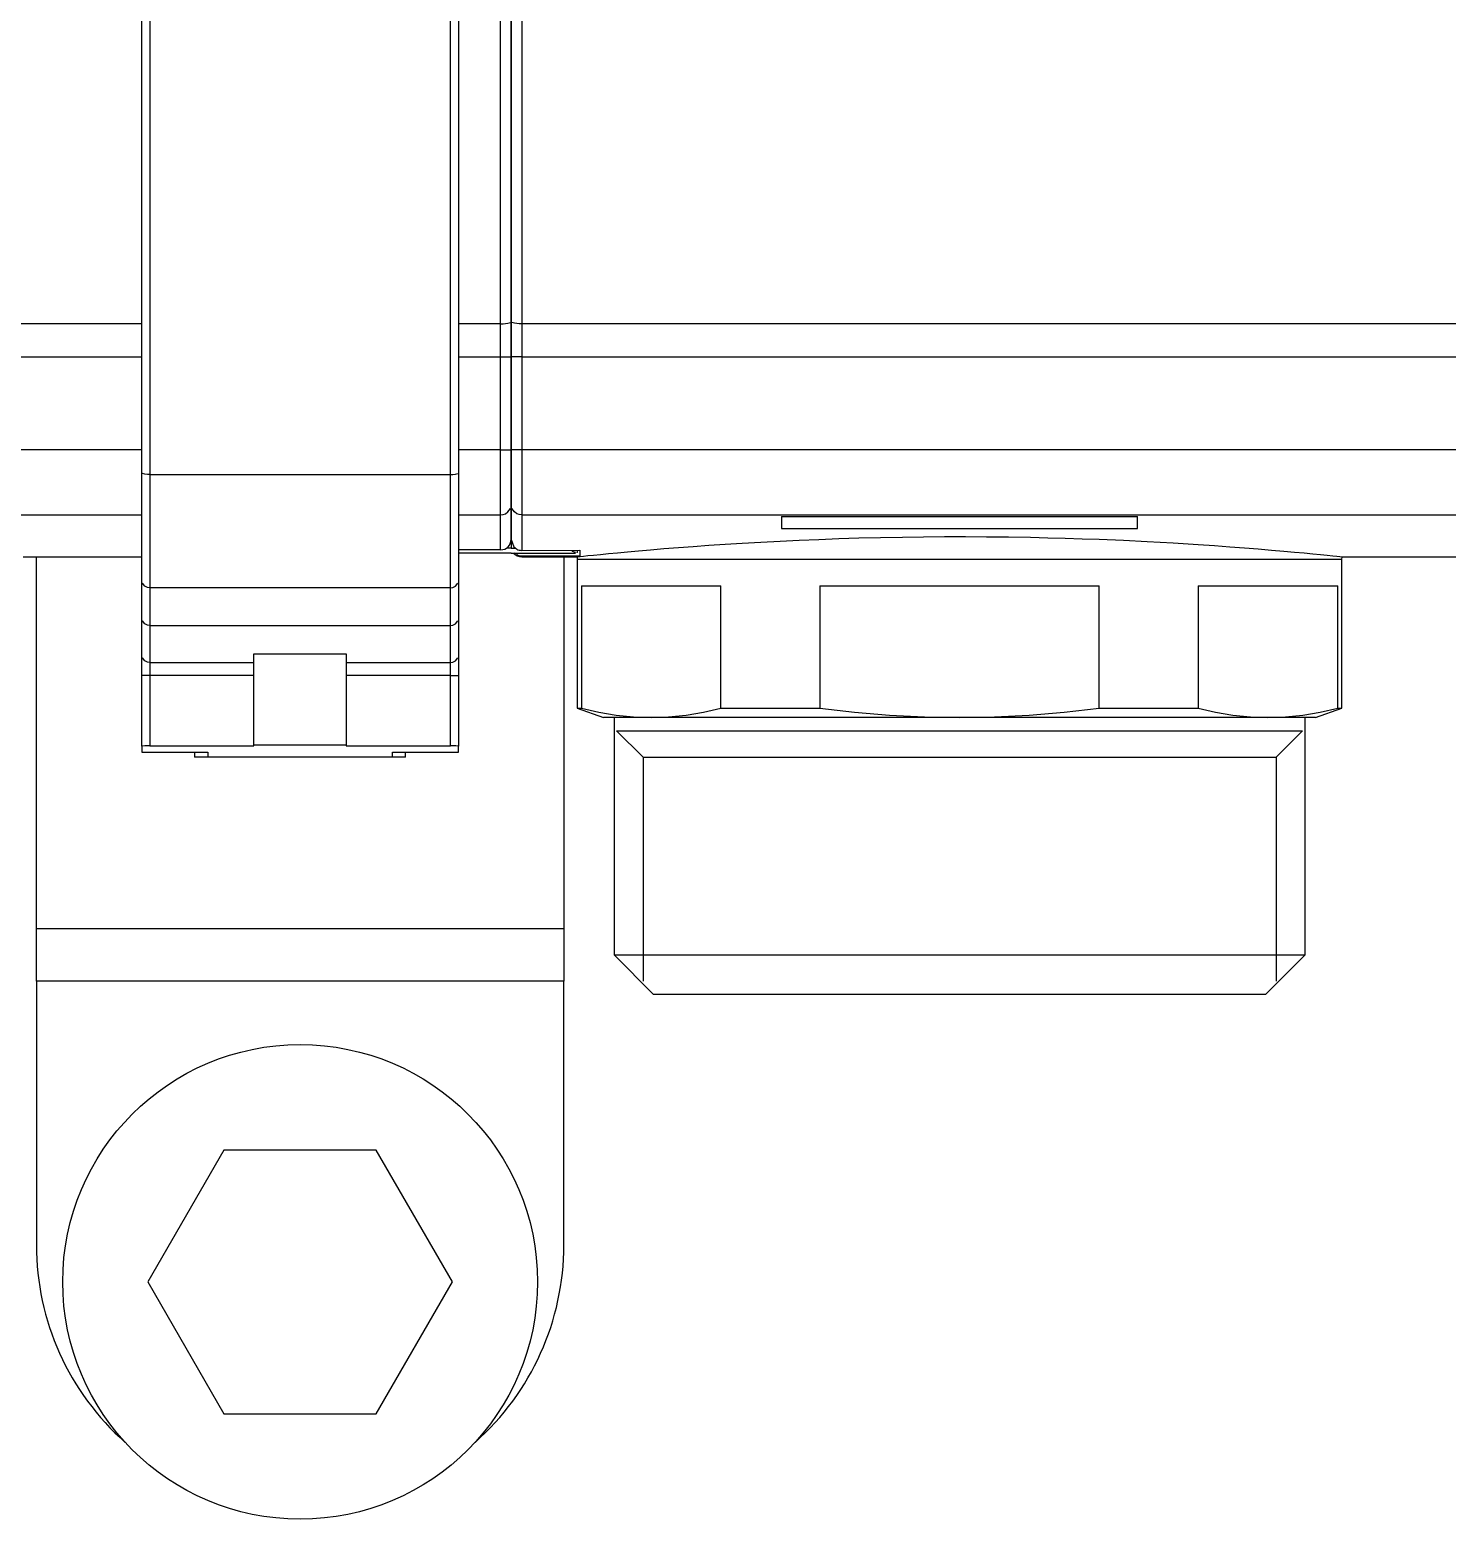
# Model space of a CAD drawing. Header units: millimetres. Extents: x 441156 to 441876, y 4514765 to 4515211.
# Drawn here: x 441490.4403 to 441490.7089, y 4514935.8846 to 4514936.167 of the extents above; entities that cross this region are included whole.
import ezdxf

# ---------------------------------------------------------------- set-up
doc = ezdxf.new("R2010")
doc.units = ezdxf.units.MM
for name, color, linetype in [('Collettore SL', 7, 'Continuous'), ('Piantone', 5, 'Continuous'), ('Staffa', 8, 'Continuous')]:
    doc.layers.add(name, color=color, linetype=linetype)

msp = doc.modelspace()

# ---------------------------------------------------------------- linework, layer by layer
at = {"layer": 'Collettore SL', "color": 254, "linetype": 'Continuous'}
for p, q in [((441490.5295003174, 4514936.11122973), (441490.5295003174, 4514936.291894717)), ((441490.5315003174, 4514936.11164697), (441490.5315003174, 4514936.291477477)), ((441490.5315003174, 4514936.291477477), (441490.5315003174, 4514936.11164697)), ((441490.5335003174, 4514936.291894717), (441490.5335003174, 4514936.11122973)), ((441490.4615003174, 4514936.11122973), (441490.2835003174, 4514936.11122973)), ((441490.5295003174, 4514936.11122973), (441490.5215003174, 4514936.11122973)), ((441490.5295003174, 4514936.104971128), (441490.5295003174, 4514936.11122973)), ((441490.5315003174, 4514936.104971128), (441490.5315003174, 4514936.11164697)), ((441490.5315003174, 4514936.11164697), (441490.5315003174, 4514936.104971128)), ((441490.7795003174, 4514936.11122973), (441490.5335003174, 4514936.11122973)), ((441490.5335003174, 4514936.11122973), (441490.5335003174, 4514936.104971128)), ((441490.2835003174, 4514936.104971128), (441490.4615003174, 4514936.104971128)), ((441490.5215003174, 4514936.104971128), (441490.5295003174, 4514936.104971128)), ((441490.5295003174, 4514936.104971128), (441490.5315003174, 4514936.104971128)), ((441490.5295003174, 4514936.087359665), (441490.5295003174, 4514936.104971128)), ((441490.5335003174, 4514936.104971128), (441490.5315003174, 4514936.104971128)), ((441490.5315003174, 4514936.087359665), (441490.5315003174, 4514936.104971128)), ((441490.5315003174, 4514936.104971128), (441490.5315003174, 4514936.087359665)), ((441490.5335003174, 4514936.104971128), (441490.7795003174, 4514936.104971128)), ((441490.5335003174, 4514936.104971128), (441490.5335003174, 4514936.087359665)), ((441490.4615003174, 4514936.087359665), (441490.2835003174, 4514936.087359665)), ((441490.5295003174, 4514936.087359665), (441490.5215003174, 4514936.087359665)), ((441490.5295003174, 4514936.07500355), (441490.5295003174, 4514936.087359665)), ((441490.5295003174, 4514936.087359665), (441490.5315003174, 4514936.087359665)), ((441490.5335003174, 4514936.087359665), (441490.5315003174, 4514936.087359665)), ((441490.5315003174, 4514936.076980528), (441490.5315003174, 4514936.087359665)), ((441490.5315003174, 4514936.087359665), (441490.5315003174, 4514936.076980528)), ((441490.5335003174, 4514936.087359665), (441490.5335003174, 4514936.07500355)), ((441490.7795003174, 4514936.087359665), (441490.5335003174, 4514936.087359665)), ((441490.5315003174, 4514936.070375028), (441490.5315003174, 4514936.076980528)), ((441490.5315003174, 4514936.076980528), (441490.5315003174, 4514936.070375028)), ((441490.2835003174, 4514936.07500355), (441490.4615003174, 4514936.07500355)), ((441490.5215003174, 4514936.07500355), (441490.5295003174, 4514936.07500355)), ((441490.5295003174, 4514936.068370674), (441490.5295003174, 4514936.07500355)), ((441490.5335003174, 4514936.07500355), (441490.7795003174, 4514936.07500355)), ((441490.5335003174, 4514936.07500355), (441490.5335003174, 4514936.068274507)), ((441490.5827503175, 4514936.074716787), (441490.6502503174, 4514936.074716787)), ((441490.5827503175, 4514936.074716787), (441490.5827503175, 4514936.072442361)), ((441490.5827503175, 4514936.072442361), (441490.6502503174, 4514936.072442361)), ((441490.6502503174, 4514936.072442361), (441490.6502503174, 4514936.074716787)), ((441490.5315003174, 4514936.070335217), (441490.5315003174, 4514936.070375028)), ((441490.5315003174, 4514936.070335217), (441490.5315003174, 4514936.070326924)), ((441490.5315003174, 4514936.070326924), (441490.5315003174, 4514936.068718214)), ((441490.4390090252, 4514936.067061091), (441490.4615003174, 4514936.067061091)), ((441490.5295003174, 4514936.068370674), (441490.5215003174, 4514936.068368521)), ((441490.5315003174, 4514936.067764859), (441490.5215003174, 4514936.067764859)), ((441490.5315003174, 4514936.068718214), (441490.5306223028, 4514936.068718214)), ((441490.5315003174, 4514936.068718214), (441490.5315003174, 4514936.068711466)), ((441490.5315003174, 4514936.068711466), (441490.5322503168, 4514936.068713741)), ((441490.5315003174, 4514936.067764859), (441490.5426849187, 4514936.067750849)), ((441490.5325526534, 4514936.067763519), (441490.5325526534, 4514936.067478542)), ((441490.5335003174, 4514936.068274507), (441490.5445003174, 4514936.068308983)), ((441490.5335003174, 4514936.067238582), (441490.5335003174, 4514936.067061091)), ((441490.5335003174, 4514936.067238582), (441490.5445003174, 4514936.067225745)), ((441490.5335003174, 4514936.067061091), (441490.5439916097, 4514936.067061091)), ((441490.5439915734, 4514936.06706317), (441490.5439916097, 4514936.067061091)), ((441490.5439916097, 4514936.067061091), (441490.5445892185, 4514936.06712375)), ((441490.5439916097, 4514936.067061091), (441490.5440152916, 4514936.067061091)), ((441490.5439916097, 4514936.067061091), (441490.5440003175, 4514936.066562223)), ((441490.5440003175, 4514936.068307405), (441490.5440003175, 4514936.06787013)), ((441490.5440003175, 4514936.067781284), (441490.5440003175, 4514936.06787013)), ((441490.5445003174, 4514936.068308983), (441490.5445003174, 4514936.067225745)), ((441490.6890003174, 4514936.066562223), (441490.6890090262, 4514936.067061147)), ((441490.6890090252, 4514936.067061091), (441490.7290003175, 4514936.067061091))]:
    msp.add_line(p, q, dxfattribs=at)
for points in [[(441490.5295003174, 4514936.11122973, 0), (441490.5295701164, 4514936.111229984, 0), (441490.5296398304, 4514936.111230746, 0), (441490.5297093744, 4514936.111232015, 0), (441490.5297786637, 4514936.11123379, 0), (441490.5298476138, 4514936.111236068, 0), (441490.5299161408, 4514936.111238847, 0), (441490.5299841612, 4514936.111242124, 0), (441490.5300515922, 4514936.111245893, 0), (441490.5301183514, 4514936.111250151, 0), (441490.5301843577, 4514936.111254892, 0), (441490.5302495306, 4514936.111260111, 0), (441490.5303137907, 4514936.111265802, 0), (441490.5303770597, 4514936.111271957, 0), (441490.5304392605, 4514936.111278568, 0), (441490.5305003175, 4514936.11128563, 0), (441490.530560156, 4514936.111293131, 0), (441490.5306187032, 4514936.111301062, 0), (441490.5306758879, 4514936.111309416, 0), (441490.5307316404, 4514936.11131818, 0), (441490.5307858926, 4514936.111327345, 0), (441490.5308385786, 4514936.1113369, 0), (441490.5308896342, 4514936.111346832, 0), (441490.530938997, 4514936.11135713, 0), (441490.5309866071, 4514936.111367782, 0), (441490.5310324063, 4514936.111378773, 0), (441490.531076339, 4514936.111390091, 0), (441490.5311183514, 4514936.111401722, 0), (441490.5311583926, 4514936.111413652, 0), (441490.5311964136, 4514936.111425866, 0), (441490.5312323683, 4514936.11143835, 0), (441490.5312662126, 4514936.111451088, 0), (441490.5312979055, 4514936.111464064, 0), (441490.5313274083, 4514936.111477263, 0), (441490.5313546851, 4514936.111490669, 0), (441490.5313797027, 4514936.111504265, 0), (441490.5314024304, 4514936.111518036, 0), (441490.5314228408, 4514936.111531963, 0), (441490.5314409089, 4514936.11154603, 0), (441490.5314566126, 4514936.111560221, 0), (441490.5314699329, 4514936.111574517, 0), (441490.5314808536, 4514936.111588901, 0), (441490.5314893613, 4514936.111603356, 0), (441490.5314954455, 4514936.111617865, 0), (441490.5314990991, 4514936.111632409, 0), (441490.5315003174, 4514936.11164697, 0)], [(441490.5335003174, 4514936.11122973, 0), (441490.5334305185, 4514936.111229984, 0), (441490.5333608045, 4514936.111230746, 0), (441490.5332912605, 4514936.111232015, 0), (441490.5332219712, 4514936.11123379, 0), (441490.5331530211, 4514936.111236068, 0), (441490.5330844941, 4514936.111238847, 0), (441490.5330164736, 4514936.111242124, 0), (441490.5329490427, 4514936.111245893, 0), (441490.5328822834, 4514936.111250151, 0), (441490.5328162772, 4514936.111254892, 0), (441490.5327511043, 4514936.111260111, 0), (441490.5326868442, 4514936.111265802, 0), (441490.5326235751, 4514936.111271957, 0), (441490.5325613743, 4514936.111278568, 0), (441490.5325003174, 4514936.11128563, 0), (441490.5324404789, 4514936.111293131, 0), (441490.5323819316, 4514936.111301062, 0), (441490.5323247469, 4514936.111309416, 0), (441490.5322689945, 4514936.11131818, 0), (441490.5322147422, 4514936.111327345, 0), (441490.5321620562, 4514936.1113369, 0), (441490.5321110007, 4514936.111346832, 0), (441490.5320616378, 4514936.11135713, 0), (441490.5320140278, 4514936.111367782, 0), (441490.5319682286, 4514936.111378773, 0), (441490.5319242959, 4514936.111390091, 0), (441490.5318822835, 4514936.111401722, 0), (441490.5318422423, 4514936.111413652, 0), (441490.5318042213, 4514936.111425866, 0), (441490.5317682666, 4514936.11143835, 0), (441490.5317344223, 4514936.111451088, 0), (441490.5317027293, 4514936.111464064, 0), (441490.5316732265, 4514936.111477263, 0), (441490.5316459498, 4514936.111490669, 0), (441490.5316209322, 4514936.111504265, 0), (441490.5315982044, 4514936.111518036, 0), (441490.5315777941, 4514936.111531963, 0), (441490.531559726, 4514936.11154603, 0), (441490.5315440223, 4514936.111560221, 0), (441490.5315307019, 4514936.111574517, 0), (441490.5315197813, 4514936.111588901, 0), (441490.5315112736, 4514936.111603356, 0), (441490.5315051893, 4514936.111617865, 0), (441490.5315015358, 4514936.111632409, 0), (441490.5315003174, 4514936.11164697, 0)], [(441490.5295003174, 4514936.07500355, 0), (441490.5295701164, 4514936.075004755, 0), (441490.5296398304, 4514936.075008366, 0), (441490.5297093744, 4514936.075014381, 0), (441490.5297786637, 4514936.075022791, 0), (441490.5298476138, 4514936.075033586, 0), (441490.5299161408, 4514936.075046752, 0), (441490.5299841612, 4514936.075062275, 0), (441490.5300515922, 4514936.075080135, 0), (441490.5301183514, 4514936.07510031, 0), (441490.5301843577, 4514936.075122776, 0), (441490.5302495306, 4514936.075147506, 0), (441490.5303137907, 4514936.07517447, 0), (441490.5303770597, 4514936.075203632, 0), (441490.5304392605, 4514936.075234961, 0), (441490.5305003175, 4514936.075268415, 0), (441490.530560156, 4514936.075303956, 0), (441490.5306187032, 4514936.075341539, 0), (441490.5306758879, 4514936.07538112, 0), (441490.5307316404, 4514936.075422648, 0), (441490.5307858926, 4514936.075466075, 0), (441490.5308385786, 4514936.075511348, 0), (441490.5308896342, 4514936.075558409, 0), (441490.530938997, 4514936.075607204, 0), (441490.5309866071, 4514936.075657672, 0), (441490.5310324063, 4514936.075709752, 0), (441490.531076339, 4514936.075763379, 0), (441490.5311183514, 4514936.07581849, 0), (441490.5311583926, 4514936.075875017, 0), (441490.5311964136, 4514936.07593289, 0), (441490.5312323683, 4514936.075992039, 0), (441490.5312662126, 4514936.076052394, 0), (441490.5312979055, 4514936.076113879, 0), (441490.5313274083, 4514936.076176419, 0), (441490.5313546851, 4514936.07623994, 0), (441490.5313797027, 4514936.076304362, 0), (441490.5314024304, 4514936.076369609, 0), (441490.5314228408, 4514936.076435599, 0), (441490.5314409089, 4514936.076502254, 0), (441490.5314566126, 4514936.076569492, 0), (441490.5314699329, 4514936.07663723, 0), (441490.5314808536, 4514936.076705387, 0), (441490.5314893613, 4514936.076773878, 0), (441490.5314954455, 4514936.076842622, 0), (441490.5314990991, 4514936.076911533, 0), (441490.5315003174, 4514936.076980528, 0)], [(441490.5335003174, 4514936.07500355, 0), (441490.5334305185, 4514936.075004755, 0), (441490.5333608045, 4514936.075008366, 0), (441490.5332912605, 4514936.075014381, 0), (441490.5332219712, 4514936.075022791, 0), (441490.5331530211, 4514936.075033586, 0), (441490.5330844941, 4514936.075046752, 0), (441490.5330164736, 4514936.075062275, 0), (441490.5329490427, 4514936.075080135, 0), (441490.5328822834, 4514936.07510031, 0), (441490.5328162772, 4514936.075122776, 0), (441490.5327511043, 4514936.075147506, 0), (441490.5326868442, 4514936.07517447, 0), (441490.5326235751, 4514936.075203632, 0), (441490.5325613743, 4514936.075234961, 0), (441490.5325003174, 4514936.075268415, 0), (441490.5324404789, 4514936.075303956, 0), (441490.5323819316, 4514936.075341539, 0), (441490.5323247469, 4514936.07538112, 0), (441490.5322689945, 4514936.075422648, 0), (441490.5322147422, 4514936.075466075, 0), (441490.5321620562, 4514936.075511348, 0), (441490.5321110007, 4514936.075558409, 0), (441490.5320616378, 4514936.075607204, 0), (441490.5320140278, 4514936.075657672, 0), (441490.5319682286, 4514936.075709752, 0), (441490.5319242959, 4514936.075763379, 0), (441490.5318822835, 4514936.07581849, 0), (441490.5318422423, 4514936.075875017, 0), (441490.5318042213, 4514936.07593289, 0), (441490.5317682666, 4514936.075992039, 0), (441490.5317344223, 4514936.076052394, 0), (441490.5317027293, 4514936.076113879, 0), (441490.5316732265, 4514936.076176419, 0), (441490.5316459498, 4514936.07623994, 0), (441490.5316209322, 4514936.076304362, 0), (441490.5315982044, 4514936.076369609, 0), (441490.5315777941, 4514936.076435599, 0), (441490.531559726, 4514936.076502254, 0), (441490.5315440223, 4514936.076569492, 0), (441490.5315307019, 4514936.07663723, 0), (441490.5315197813, 4514936.076705387, 0), (441490.5315112736, 4514936.076773878, 0), (441490.5315051893, 4514936.076842622, 0), (441490.5315015358, 4514936.076911533, 0), (441490.5315003174, 4514936.076980528, 0)], [(441490.5315003174, 4514936.070335217, 0), (441490.5315003804, 4514936.070318632, 0), (441490.5315056703, 4514936.070182429, 0), (441490.5315195526, 4514936.070046126, 0), (441490.5315423468, 4514936.069909186, 0), (441490.5315742336, 4514936.069772641, 0), (441490.5316243692, 4514936.06961132, 0), (441490.5316885037, 4514936.069451399, 0), (441490.5317686018, 4514936.069291642, 0), (441490.5318148342, 4514936.06921267, 0), (441490.5318651337, 4514936.06913493, 0), (441490.531938398, 4514936.069033919, 0), (441490.5320196488, 4514936.068935473, 0), (441490.532110401, 4514936.068839069, 0), (441490.5321592088, 4514936.068792229, 0), (441490.5322100589, 4514936.068746718, 0), (441490.5322883028, 4514936.068682629, 0), (441490.5323711828, 4514936.068621815, 0), (441490.5324150373, 4514936.068592328, 0), (441490.5324598176, 4514936.068564013, 0), (441490.5325058571, 4514936.068536708, 0), (441490.5325526534, 4514936.068510749, 0)], [(441490.5445892185, 4514936.06712375, 0), (441490.5452104384, 4514936.06718834, 0), (441490.5460453463, 4514936.067274276, 0), (441490.5470964386, 4514936.067381038, 0), (441490.548424017, 4514936.067513613, 0), (441490.5499840857, 4514936.067666165, 0), (441490.551671484, 4514936.067827223, 0), (441490.553560786, 4514936.068002684, 0), (441490.555654757, 4514936.068191141, 0), (441490.5578997681, 4514936.068386163, 0), (441490.5604637159, 4514936.068599987, 0), (441490.5632242098, 4514936.06881958, 0), (441490.5660199161, 4514936.069030735, 0), (441490.5689789212, 4514936.069241893, 0), (441490.5721036117, 4514936.069451097, 0), (441490.575315644, 4514936.069651384, 0), (441490.5788486517, 4514936.069854381, 0), (441490.5825218939, 4514936.070046199, 0), (441490.5861114688, 4514936.070214687, 0), (441490.5898060053, 4514936.070368513, 0), (441490.5936070962, 4514936.070506022, 0), (441490.5974198406, 4514936.070622796, 0), (441490.6015183358, 4514936.07072468, 0), (441490.6056824283, 4514936.070803095, 0), (441490.6096416479, 4514936.070854181, 0), (441490.6136341754, 4514936.070882525, 0), (441490.617660487, 4514936.07088754, 0), (441490.6216211625, 4514936.070869379, 0), (441490.625795346, 4514936.070825453, 0), (441490.629952086, 4514936.070756436, 0), (441490.6332478067, 4514936.070683796, 0), (441490.6365140514, 4514936.070596172, 0), (441490.6397577133, 4514936.07049376, 0), (441490.6429568306, 4514936.070377732, 0)], [(441490.6429568306, 4514936.070377732, 0), (441490.642970412, 4514936.070377207, 0), (441490.6475698105, 4514936.07018418, 0), (441490.6520409025, 4514936.06996702, 0), (441490.6570215593, 4514936.069690886, 0), (441490.6617674167, 4514936.069394246, 0), (441490.6648255996, 4514936.069185782, 0), (441490.6677448048, 4514936.068974148, 0), (441490.670523199, 4514936.068761262, 0), (441490.6730950312, 4514936.068554251, 0), (441490.6756298288, 4514936.068340868, 0), (441490.6779730386, 4514936.06813536, 0), (441490.6800023333, 4514936.067950984, 0), (441490.6818433965, 4514936.067778573, 0), (441490.6834935733, 4514936.067619891, 0), (441490.6849150618, 4514936.067480057, 0), (441490.6861945707, 4514936.067351703, 0), (441490.6872420713, 4514936.067244871, 0), (441490.688011359, 4514936.067165409, 0), (441490.6885646821, 4514936.067107729, 0), (441490.6888989698, 4514936.067072669, 0), (441490.689009022, 4514936.067061092, 0)], [(441490.5426849187, 4514936.067750849, 0), (441490.5427887762, 4514936.067750823, 0), (441490.5428923685, 4514936.067750999, 0), (441490.5429979389, 4514936.067751391, 0), (441490.5431017014, 4514936.067751994, 0), (441490.5432000724, 4514936.067752779, 0), (441490.5432953424, 4514936.067753756, 0), (441490.5433894379, 4514936.067754957, 0), (441490.543478868, 4514936.067756347, 0), (441490.5435606733, 4514936.067757875, 0), (441490.5436368918, 4514936.067759564, 0), (441490.5437089166, 4514936.067761465, 0), (441490.5437739451, 4514936.067763516, 0), (441490.5438299723, 4514936.067765642, 0), (441490.5438785549, 4514936.067767886, 0), (441490.5439203965, 4514936.067770303, 0), (441490.5439536971, 4514936.067772815, 0), (441490.5439738538, 4514936.067774862, 0), (441490.5439883864, 4514936.067776948, 0), (441490.5439973276, 4514936.067779105, 0), (441490.5440003175, 4514936.067781284, 0)], [(441490.5430052925, 4514936.068141596, 0), (441490.5430969506, 4514936.068049547, 0), (441490.5432320389, 4514936.06800056, 0), (441490.543426945, 4514936.067954407, 0), (441490.5436836811, 4514936.067910794, 0), (441490.5440003175, 4514936.06787013, 0)]]:
    msp.add_polyline3d(points, dxfattribs=at)
for centre, radius, start, end in [((441490.5294967635, 4514936.070371544), 0.002002029928244164, 270.1017683447124, 0.09961835923514178), ((441490.5335003174, 4514936.069061091), 0.00199999999999978, 220.4226201726251, 270), ((441490.5335217603, 4514936.069278404), 0.002044106614860208, 227.8089531991564, 241.7004568280548), ((441490.533493664, 4514936.070267828), 0.001993275226392921, 241.8285542301604, 270.1912453649883), ((441490.5335030103, 4514936.069239937), 0.0020013964055976, 241.6510016179976, 269.9229079784191)]:
    msp.add_arc(centre, radius, start, end, dxfattribs=at)
at = {"layer": 'Piantone', "color": 254, "linetype": 'Continuous'}
for p, q in [((441490.6890003174, 4514936.066562223), (441490.5440003175, 4514936.066562223)), ((441490.5440003175, 4514936.066562223), (441490.5440003175, 4514936.038382079)), ((441490.6890003174, 4514936.066562223), (441490.5440003175, 4514936.066562223)), ((441490.6890003174, 4514936.038382079), (441490.6890003174, 4514936.066562223)), ((441490.5448148461, 4514936.061562227), (441490.5712723592, 4514936.061562227)), ((441490.5448148461, 4514936.061562227), (441490.5448148461, 4514936.038382079)), ((441490.5712723592, 4514936.038382079), (441490.5712723592, 4514936.061562227)), ((441490.5900428043, 4514936.061562227), (441490.6429578306, 4514936.061562227)), ((441490.5900428043, 4514936.061562227), (441490.5900428043, 4514936.038382079)), ((441490.6429578306, 4514936.038382079), (441490.6429578306, 4514936.061562227)), ((441490.6617282756, 4514936.061562227), (441490.6881857887, 4514936.061562227)), ((441490.6617282756, 4514936.061562227), (441490.6617282756, 4514936.038382079)), ((441490.6881857887, 4514936.038382079), (441490.6881857887, 4514936.061562227)), ((441490.5440003175, 4514936.038382079), (441490.5448148461, 4514936.038382079)), ((441490.5440003175, 4514936.038382079), (441490.5490003175, 4514936.036562227)), ((441490.5580436027, 4514936.036562227), (441490.5490003175, 4514936.036562227)), ((441490.5510003174, 4514936.036562227), (441490.5510003174, 4514935.991562227)), ((441490.6165003174, 4514936.036562227), (441490.5580436027, 4514936.036562227)), ((441490.5712723592, 4514936.038382079), (441490.5900428043, 4514936.038382079)), ((441490.6749570322, 4514936.036562227), (441490.6165003174, 4514936.036562227)), ((441490.6429578306, 4514936.038382079), (441490.6617282756, 4514936.038382079)), ((441490.6840003174, 4514936.036562227), (441490.6749570322, 4514936.036562227)), ((441490.6820003174, 4514935.991562227), (441490.6820003174, 4514936.036562227)), ((441490.6840003174, 4514936.036562227), (441490.6890003174, 4514936.038382079)), ((441490.6881857887, 4514936.038382079), (441490.6890003174, 4514936.038382079)), ((441490.5515003175, 4514936.034062227), (441490.5565003174, 4514936.029062227)), ((441490.5515003175, 4514936.034062227), (441490.6815003174, 4514936.034062227)), ((441490.6815003174, 4514936.034062227), (441490.6765003175, 4514936.029062227)), ((441490.5565003174, 4514936.029062227), (441490.5565003174, 4514935.986562227)), ((441490.5565003174, 4514936.029062227), (441490.6765003175, 4514936.029062227)), ((441490.6765003175, 4514936.029062227), (441490.6765003175, 4514935.986562227)), ((441490.5510003174, 4514935.991562227), (441490.5585003174, 4514935.984062227)), ((441490.5510003174, 4514935.991562227), (441490.6820003174, 4514935.991562227)), ((441490.6745003174, 4514935.984062227), (441490.6820003174, 4514935.991562227)), ((441490.6745003174, 4514935.984062227), (441490.5585003174, 4514935.984062227))]:
    msp.add_line(p, q, dxfattribs=at)
for points in [[(441490.5448148461, 4514936.038382079, 0), (441490.5481007221, 4514936.037606192, 0), (441490.5514001045, 4514936.03703368, 0), (441490.5547177509, 4514936.036681227, 0), (441490.5580436027, 4514936.036562227, 0)], [(441490.5580436027, 4514936.036562227, 0), (441490.5613507918, 4514936.036679898, 0), (441490.564657981, 4514936.037029595, 0), (441490.5679687849, 4514936.037602554, 0), (441490.5712723592, 4514936.038382079, 0)], [(441490.5900428043, 4514936.038382079, 0), (441490.5966145563, 4514936.037606192, 0), (441490.6032133212, 4514936.03703368, 0), (441490.6098486139, 4514936.036681227, 0), (441490.6165003174, 4514936.036562227, 0)], [(441490.6165003174, 4514936.036562227, 0), (441490.6231146957, 4514936.036679898, 0), (441490.629729074, 4514936.037029595, 0), (441490.636350682, 4514936.037602554, 0), (441490.6429578306, 4514936.038382079, 0)], [(441490.6617282756, 4514936.038382079, 0), (441490.6650141516, 4514936.037606192, 0), (441490.6683135341, 4514936.03703368, 0), (441490.6716311804, 4514936.036681227, 0), (441490.6749570322, 4514936.036562227, 0)], [(441490.6749570322, 4514936.036562227, 0), (441490.6782642214, 4514936.036679898, 0), (441490.6815714104, 4514936.037029595, 0), (441490.6848822145, 4514936.037602554, 0), (441490.6881857887, 4514936.038382079, 0)]]:
    msp.add_polyline3d(points, dxfattribs=at)
at = {"layer": 'Staffa', "color": 254, "linetype": 'Continuous'}
for p, q in [((441490.4615003174, 4514936.082934601), (441490.4615003174, 4514936.320189846)), ((441490.4630003175, 4514936.320455349), (441490.4630003175, 4514936.082669098)), ((441490.5200003174, 4514936.082669098), (441490.5200003174, 4514936.320455349)), ((441490.5215003174, 4514936.320189846), (441490.5215003174, 4514936.082934601)), ((441490.4615003174, 4514936.062647436), (441490.4615003174, 4514936.082934601)), ((441490.4630003175, 4514936.082669098), (441490.5200003174, 4514936.082669098)), ((441490.4630003175, 4514936.082669098), (441490.4630003175, 4514936.061164701)), ((441490.5200003174, 4514936.061164701), (441490.5200003174, 4514936.082669098)), ((441490.5215003174, 4514936.082934601), (441490.5215003174, 4514936.062647436)), ((441490.4415003174, 4514935.996562225), (441490.4415003174, 4514936.067061091)), ((441490.5415003175, 4514936.067061091), (441490.5415003175, 4514935.996562225)), ((441490.4615003174, 4514936.055523844), (441490.4615003174, 4514936.062647436)), ((441490.5200003174, 4514936.061164701), (441490.4630003175, 4514936.061164701)), ((441490.4630003175, 4514936.061164701), (441490.4630003175, 4514936.054025899)), ((441490.5200003174, 4514936.054025899), (441490.5200003174, 4514936.061164701)), ((441490.5215003174, 4514936.062647436), (441490.5215003174, 4514936.055523844)), ((441490.4615003174, 4514936.048528696), (441490.4615003174, 4514936.055523844)), ((441490.5215003174, 4514936.055523844), (441490.5215003174, 4514936.048528696)), ((441490.4630003175, 4514936.054025899), (441490.5200003174, 4514936.054025899)), ((441490.4630003175, 4514936.054025899), (441490.4630003175, 4514936.047030752)), ((441490.5200003174, 4514936.047030752), (441490.5200003174, 4514936.054025899)), ((441490.4615003174, 4514936.044534178), (441490.4615003174, 4514936.048528696)), ((441490.4630003175, 4514936.047030752), (441490.4827503174, 4514936.047030752)), ((441490.4630003175, 4514936.047030752), (441490.4630003175, 4514936.044534178)), ((441490.4827503174, 4514936.048688087), (441490.5002503174, 4514936.048688087)), ((441490.4827503174, 4514936.031425462), (441490.4827503174, 4514936.048688087)), ((441490.5002503174, 4514936.048688087), (441490.5002503174, 4514936.031425462)), ((441490.5002503174, 4514936.047030752), (441490.5200003174, 4514936.047030752)), ((441490.5200003174, 4514936.044534178), (441490.5200003174, 4514936.047030752)), ((441490.5215003174, 4514936.048528696), (441490.5215003174, 4514936.044534178)), ((441490.4630003175, 4514936.044534178), (441490.4615003174, 4514936.044534178)), ((441490.4615003174, 4514936.031132332), (441490.4615003174, 4514936.044534178)), ((441490.4827503174, 4514936.044534178), (441490.4630003175, 4514936.044534178)), ((441490.4630003175, 4514936.044534178), (441490.4630003175, 4514936.031210944)), ((441490.5200003174, 4514936.044534178), (441490.5002503174, 4514936.044534178)), ((441490.5200003174, 4514936.044534178), (441490.5215003174, 4514936.044534178)), ((441490.5200003174, 4514936.031210944), (441490.5200003174, 4514936.044534178)), ((441490.5215003174, 4514936.044534178), (441490.5215003174, 4514936.031132332)), ((441490.4615003174, 4514936.031132332), (441490.4615003174, 4514936.030031769)), ((441490.4615003174, 4514936.030031769), (441490.4740003175, 4514936.030031769)), ((441490.4630003175, 4514936.031210944), (441490.4827503174, 4514936.031210944)), ((441490.4715003174, 4514936.030031769), (441490.4715003174, 4514936.029062225)), ((441490.4740003175, 4514936.030031769), (441490.4740003175, 4514936.029062225)), ((441490.4827503174, 4514936.031425462), (441490.5002503174, 4514936.031425462)), ((441490.4827503174, 4514936.031210944), (441490.4827503174, 4514936.031425462)), ((441490.5002503174, 4514936.031425462), (441490.5002503174, 4514936.031210944)), ((441490.5002503174, 4514936.031210944), (441490.5200003174, 4514936.031210944)), ((441490.5090003174, 4514936.030031769), (441490.5215003174, 4514936.030031769)), ((441490.5090003174, 4514936.029062225), (441490.5090003174, 4514936.030031769)), ((441490.5115003174, 4514936.029062225), (441490.5115003174, 4514936.030031769)), ((441490.5215003174, 4514936.030031769), (441490.5215003174, 4514936.031132332)), ((441490.5115003174, 4514936.029062225), (441490.4715003174, 4514936.029062225)), ((441490.4415003174, 4514935.996562225), (441490.5415003175, 4514935.996562225)), ((441490.4415003174, 4514935.986562225), (441490.4415003174, 4514935.996562225)), ((441490.5415003175, 4514935.996562225), (441490.5415003175, 4514935.986562225)), ((441490.5415003175, 4514935.986562225), (441490.4415003174, 4514935.986562225)), ((441490.4415003174, 4514935.986562225), (441490.4415003174, 4514935.936562224)), ((441490.5415003175, 4514935.936562224), (441490.5415003175, 4514935.986562225)), ((441490.4770665607, 4514935.954562224), (441490.462632804, 4514935.929562225)), ((441490.5059340742, 4514935.954562224), (441490.4770665607, 4514935.954562224)), ((441490.5203678309, 4514935.929562225), (441490.5059340742, 4514935.954562224)), ((441490.462632804, 4514935.929562225), (441490.4770665607, 4514935.904562225)), ((441490.5059340742, 4514935.904562225), (441490.5203678309, 4514935.929562225)), ((441490.4770665607, 4514935.904562225), (441490.5059340742, 4514935.904562225))]:
    msp.add_line(p, q, dxfattribs=at)
for points in [[(441490.4630003175, 4514936.082669098, 0), (441490.4629479682, 4514936.08266926, 0), (441490.4628956827, 4514936.082669744, 0), (441490.4628435248, 4514936.082670553, 0), (441490.4627915578, 4514936.082671681, 0), (441490.4627398452, 4514936.082673131, 0), (441490.4626884499, 4514936.0826749, 0), (441490.4626374346, 4514936.082676984, 0), (441490.4625868614, 4514936.082679383, 0), (441490.4625367919, 4514936.082682093, 0), (441490.4624872872, 4514936.082685109, 0), (441490.4624384075, 4514936.08268843, 0), (441490.4623902125, 4514936.082692052, 0), (441490.4623427607, 4514936.082695968, 0), (441490.4622961101, 4514936.082700175, 0), (441490.4622503174, 4514936.082704669, 0), (441490.4622054385, 4514936.082709442, 0), (441490.4621615281, 4514936.082714489, 0), (441490.4621186396, 4514936.082719805, 0), (441490.4620768252, 4514936.082725381, 0), (441490.462036136, 4514936.082731214, 0), (441490.4619966215, 4514936.082737294, 0), (441490.4619583299, 4514936.082743614, 0), (441490.4619213077, 4514936.082750167, 0), (441490.4618856002, 4514936.082756945, 0), (441490.4618512508, 4514936.082763939, 0), (441490.4618183013, 4514936.082771141, 0), (441490.461786792, 4514936.082778542, 0), (441490.4617567611, 4514936.082786134, 0), (441490.4617282453, 4514936.082793906, 0), (441490.4617012793, 4514936.08280185, 0), (441490.4616758961, 4514936.082809955, 0), (441490.4616521264, 4514936.082818212, 0), (441490.4616299993, 4514936.082826612, 0), (441490.4616095417, 4514936.082835143, 0), (441490.4615907785, 4514936.082843794, 0), (441490.4615737327, 4514936.082852556, 0), (441490.4615584249, 4514936.082861419, 0), (441490.4615448738, 4514936.082870371, 0), (441490.461533096, 4514936.0828794, 0), (441490.4615231058, 4514936.082888497, 0), (441490.4615149153, 4514936.082897651, 0), (441490.4615085346, 4514936.082906849, 0), (441490.4615039714, 4514936.082916081, 0), (441490.4615012312, 4514936.082925336, 0), (441490.4615003174, 4514936.082934601, 0)], [(441490.5200003174, 4514936.082669098, 0), (441490.5200526667, 4514936.08266926, 0), (441490.5201049522, 4514936.082669744, 0), (441490.5201571101, 4514936.082670553, 0), (441490.5202090771, 4514936.082671681, 0), (441490.5202607897, 4514936.082673131, 0), (441490.520312185, 4514936.0826749, 0), (441490.5203632003, 4514936.082676984, 0), (441490.5204137735, 4514936.082679383, 0), (441490.5204638429, 4514936.082682093, 0), (441490.5205133476, 4514936.082685109, 0), (441490.5205622273, 4514936.08268843, 0), (441490.5206104224, 4514936.082692052, 0), (441490.5206578742, 4514936.082695968, 0), (441490.5207045248, 4514936.082700175, 0), (441490.5207503174, 4514936.082704669, 0), (441490.5207951964, 4514936.082709442, 0), (441490.5208391068, 4514936.082714489, 0), (441490.5208819953, 4514936.082719805, 0), (441490.5209238097, 4514936.082725381, 0), (441490.5209644989, 4514936.082731214, 0), (441490.5210040134, 4514936.082737294, 0), (441490.521042305, 4514936.082743614, 0), (441490.5210793272, 4514936.082750167, 0), (441490.5211150346, 4514936.082756945, 0), (441490.5211493841, 4514936.082763939, 0), (441490.5211823336, 4514936.082771141, 0), (441490.5212138429, 4514936.082778542, 0), (441490.5212438738, 4514936.082786134, 0), (441490.5212723896, 4514936.082793906, 0), (441490.5212993555, 4514936.08280185, 0), (441490.5213247388, 4514936.082809955, 0), (441490.5213485085, 4514936.082818212, 0), (441490.5213706356, 4514936.082826612, 0), (441490.5213910932, 4514936.082835143, 0), (441490.5214098564, 4514936.082843794, 0), (441490.5214269022, 4514936.082852556, 0), (441490.52144221, 4514936.082861419, 0), (441490.521455761, 4514936.082870371, 0), (441490.5214675388, 4514936.0828794, 0), (441490.5214775291, 4514936.082888497, 0), (441490.5214857195, 4514936.082897651, 0), (441490.5214921003, 4514936.082906849, 0), (441490.5214966635, 4514936.082916081, 0), (441490.5214994037, 4514936.082925336, 0), (441490.5215003174, 4514936.082934601, 0)], [(441490.4630003175, 4514936.061164701, 0), (441490.4629479682, 4514936.061165605, 0), (441490.4628956827, 4514936.061168314, 0), (441490.4628435248, 4514936.061172824, 0), (441490.4627915578, 4514936.061179131, 0), (441490.4627398452, 4514936.061187228, 0), (441490.4626884499, 4514936.061197103, 0), (441490.4626374346, 4514936.061208745, 0), (441490.4625868614, 4514936.061222141, 0), (441490.4625367919, 4514936.061237272, 0), (441490.4624872872, 4514936.061254121, 0), (441490.4624384075, 4514936.061272669, 0), (441490.4623902125, 4514936.06129289, 0), (441490.4623427607, 4514936.061314764, 0), (441490.4622961101, 4514936.061338259, 0), (441490.4622503174, 4514936.061363351, 0), (441490.4622054385, 4514936.061390006, 0), (441490.4621615281, 4514936.061418193, 0), (441490.4621186396, 4514936.061447878, 0), (441490.4620768252, 4514936.061479026, 0), (441490.462036136, 4514936.061511596, 0), (441490.4619966215, 4514936.06154555, 0), (441490.4619583299, 4514936.061580846, 0), (441490.4619213077, 4514936.061617442, 0), (441490.4618856002, 4514936.061655293, 0), (441490.4618512508, 4514936.061694353, 0), (441490.4618183013, 4514936.061734573, 0), (441490.461786792, 4514936.061775906, 0), (441490.4617567611, 4514936.061818302, 0), (441490.4617282453, 4514936.061861706, 0), (441490.4617012793, 4514936.061906069, 0), (441490.4616758961, 4514936.061951335, 0), (441490.4616521264, 4514936.061997448, 0), (441490.4616299993, 4514936.062044353, 0), (441490.4616095417, 4514936.062091994, 0), (441490.4615907785, 4514936.062140311, 0), (441490.4615737327, 4514936.062189246, 0), (441490.4615584249, 4514936.062238739, 0), (441490.4615448738, 4514936.062288729, 0), (441490.461533096, 4514936.062339158, 0), (441490.4615231058, 4514936.062389961, 0), (441490.4615149153, 4514936.062441079, 0), (441490.4615085346, 4514936.062492448, 0), (441490.4615039714, 4514936.062544005, 0), (441490.4615012312, 4514936.062595689, 0), (441490.4615003174, 4514936.062647436, 0)], [(441490.5200003174, 4514936.061164701, 0), (441490.5200526667, 4514936.061165605, 0), (441490.5201049522, 4514936.061168314, 0), (441490.5201571101, 4514936.061172824, 0), (441490.5202090771, 4514936.061179131, 0), (441490.5202607897, 4514936.061187228, 0), (441490.520312185, 4514936.061197103, 0), (441490.5203632003, 4514936.061208745, 0), (441490.5204137735, 4514936.061222141, 0), (441490.5204638429, 4514936.061237272, 0), (441490.5205133476, 4514936.061254121, 0), (441490.5205622273, 4514936.061272669, 0), (441490.5206104224, 4514936.06129289, 0), (441490.5206578742, 4514936.061314764, 0), (441490.5207045248, 4514936.061338259, 0), (441490.5207503174, 4514936.061363351, 0), (441490.5207951964, 4514936.061390006, 0), (441490.5208391068, 4514936.061418193, 0), (441490.5208819953, 4514936.061447878, 0), (441490.5209238097, 4514936.061479026, 0), (441490.5209644989, 4514936.061511596, 0), (441490.5210040134, 4514936.06154555, 0), (441490.521042305, 4514936.061580846, 0), (441490.5210793272, 4514936.061617442, 0), (441490.5211150346, 4514936.061655293, 0), (441490.5211493841, 4514936.061694353, 0), (441490.5211823336, 4514936.061734573, 0), (441490.5212138429, 4514936.061775906, 0), (441490.5212438738, 4514936.061818302, 0), (441490.5212723896, 4514936.061861706, 0), (441490.5212993555, 4514936.061906069, 0), (441490.5213247388, 4514936.061951335, 0), (441490.5213485085, 4514936.061997448, 0), (441490.5213706356, 4514936.062044353, 0), (441490.5213910932, 4514936.062091994, 0), (441490.5214098564, 4514936.062140311, 0), (441490.5214269022, 4514936.062189246, 0), (441490.52144221, 4514936.062238739, 0), (441490.521455761, 4514936.062288729, 0), (441490.5214675388, 4514936.062339158, 0), (441490.5214775291, 4514936.062389961, 0), (441490.5214857195, 4514936.062441079, 0), (441490.5214921003, 4514936.062492448, 0), (441490.5214966635, 4514936.062544005, 0), (441490.5214994037, 4514936.062595689, 0), (441490.5215003174, 4514936.062647436, 0)], [(441490.4630003175, 4514936.054025899, 0), (441490.4629479682, 4514936.054026811, 0), (441490.4628956827, 4514936.054029548, 0), (441490.4628435248, 4514936.054034105, 0), (441490.4627915578, 4514936.054040477, 0), (441490.4627398452, 4514936.054048656, 0), (441490.4626884499, 4514936.054058633, 0), (441490.4626374346, 4514936.054070394, 0), (441490.4625868614, 4514936.054083927, 0), (441490.4625367919, 4514936.054099213, 0), (441490.4624872872, 4514936.054116236, 0), (441490.4624384075, 4514936.054134973, 0), (441490.4623902125, 4514936.054155403, 0), (441490.4623427607, 4514936.054177499, 0), (441490.4622961101, 4514936.054201237, 0), (441490.4622503174, 4514936.054226586, 0), (441490.4622054385, 4514936.054253514, 0), (441490.4621615281, 4514936.054281991, 0), (441490.4621186396, 4514936.05431198, 0), (441490.4620768252, 4514936.054343447, 0), (441490.462036136, 4514936.054376351, 0), (441490.4619966215, 4514936.054410653, 0), (441490.4619583299, 4514936.054446312, 0), (441490.4619213077, 4514936.054483283, 0), (441490.4618856002, 4514936.054521522, 0), (441490.4618512508, 4514936.054560983, 0), (441490.4618183013, 4514936.054601616, 0), (441490.461786792, 4514936.054643374, 0), (441490.4617567611, 4514936.054686204, 0), (441490.4617282453, 4514936.054730054, 0), (441490.4617012793, 4514936.054774871, 0), (441490.4616758961, 4514936.054820601, 0), (441490.4616521264, 4514936.054867188, 0), (441490.4616299993, 4514936.054914574, 0), (441490.4616095417, 4514936.054962703, 0), (441490.4615907785, 4514936.055011516, 0), (441490.4615737327, 4514936.055060953, 0), (441490.4615584249, 4514936.055110954, 0), (441490.4615448738, 4514936.055161458, 0), (441490.461533096, 4514936.055212403, 0), (441490.4615231058, 4514936.055263728, 0), (441490.4615149153, 4514936.05531537, 0), (441490.4615085346, 4514936.055367265, 0), (441490.4615039714, 4514936.055419352, 0), (441490.4615012312, 4514936.055471566, 0), (441490.4615003174, 4514936.055523844, 0)], [(441490.5200003174, 4514936.054025899, 0), (441490.5200526667, 4514936.054026811, 0), (441490.5201049522, 4514936.054029548, 0), (441490.5201571101, 4514936.054034105, 0), (441490.5202090771, 4514936.054040477, 0), (441490.5202607897, 4514936.054048656, 0), (441490.520312185, 4514936.054058633, 0), (441490.5203632003, 4514936.054070394, 0), (441490.5204137735, 4514936.054083927, 0), (441490.5204638429, 4514936.054099213, 0), (441490.5205133476, 4514936.054116236, 0), (441490.5205622273, 4514936.054134973, 0), (441490.5206104224, 4514936.054155403, 0), (441490.5206578742, 4514936.054177499, 0), (441490.5207045248, 4514936.054201237, 0), (441490.5207503174, 4514936.054226586, 0), (441490.5207951964, 4514936.054253514, 0), (441490.5208391068, 4514936.054281991, 0), (441490.5208819953, 4514936.05431198, 0), (441490.5209238097, 4514936.054343447, 0), (441490.5209644989, 4514936.054376351, 0), (441490.5210040134, 4514936.054410653, 0), (441490.521042305, 4514936.054446312, 0), (441490.5210793272, 4514936.054483283, 0), (441490.5211150346, 4514936.054521522, 0), (441490.5211493841, 4514936.054560983, 0), (441490.5211823336, 4514936.054601616, 0), (441490.5212138429, 4514936.054643374, 0), (441490.5212438738, 4514936.054686204, 0), (441490.5212723896, 4514936.054730054, 0), (441490.5212993555, 4514936.054774871, 0), (441490.5213247388, 4514936.054820601, 0), (441490.5213485085, 4514936.054867188, 0), (441490.5213706356, 4514936.054914574, 0), (441490.5213910932, 4514936.054962703, 0), (441490.5214098564, 4514936.055011516, 0), (441490.5214269022, 4514936.055060953, 0), (441490.52144221, 4514936.055110954, 0), (441490.521455761, 4514936.055161458, 0), (441490.5214675388, 4514936.055212403, 0), (441490.5214775291, 4514936.055263728, 0), (441490.5214857195, 4514936.05531537, 0), (441490.5214921003, 4514936.055367265, 0), (441490.5214966635, 4514936.055419352, 0), (441490.5214994037, 4514936.055471566, 0), (441490.5215003174, 4514936.055523844, 0)], [(441490.4630003175, 4514936.047030752, 0), (441490.4629479682, 4514936.047031664, 0), (441490.4628956827, 4514936.047034401, 0), (441490.4628435248, 4514936.047038957, 0), (441490.4627915578, 4514936.04704533, 0), (441490.4627398452, 4514936.047053509, 0), (441490.4626884499, 4514936.047063486, 0), (441490.4626374346, 4514936.047075247, 0), (441490.4625868614, 4514936.04708878, 0), (441490.4625367919, 4514936.047104066, 0), (441490.4624872872, 4514936.047121089, 0), (441490.4624384075, 4514936.047139826, 0), (441490.4623902125, 4514936.047160256, 0), (441490.4623427607, 4514936.047182353, 0), (441490.4622961101, 4514936.04720609, 0), (441490.4622503174, 4514936.047231439, 0), (441490.4622054385, 4514936.047258368, 0), (441490.4621615281, 4514936.047286844, 0), (441490.4621186396, 4514936.047316833, 0), (441490.4620768252, 4514936.0473483, 0), (441490.462036136, 4514936.047381205, 0), (441490.4619966215, 4514936.047415507, 0), (441490.4619583299, 4514936.047451166, 0), (441490.4619213077, 4514936.047488137, 0), (441490.4618856002, 4514936.047526376, 0), (441490.4618512508, 4514936.047565836, 0), (441490.4618183013, 4514936.04760647, 0), (441490.461786792, 4514936.047648227, 0), (441490.4617567611, 4514936.047691057, 0), (441490.4617282453, 4514936.047734907, 0), (441490.4617012793, 4514936.047779724, 0), (441490.4616758961, 4514936.047825454, 0), (441490.4616521264, 4514936.04787204, 0), (441490.4616299993, 4514936.047919427, 0), (441490.4616095417, 4514936.047967557, 0), (441490.4615907785, 4514936.048016369, 0), (441490.4615737327, 4514936.048065806, 0), (441490.4615584249, 4514936.048115807, 0), (441490.4615448738, 4514936.04816631, 0), (441490.461533096, 4514936.048217257, 0), (441490.4615231058, 4514936.048268581, 0), (441490.4615149153, 4514936.048320223, 0), (441490.4615085346, 4514936.048372119, 0), (441490.4615039714, 4514936.048424205, 0), (441490.4615012312, 4514936.048476418, 0), (441490.4615003174, 4514936.048528696, 0)], [(441490.5200003174, 4514936.047030752, 0), (441490.5200526667, 4514936.047031664, 0), (441490.5201049522, 4514936.047034401, 0), (441490.5201571101, 4514936.047038957, 0), (441490.5202090771, 4514936.04704533, 0), (441490.5202607897, 4514936.047053509, 0), (441490.520312185, 4514936.047063486, 0), (441490.5203632003, 4514936.047075247, 0), (441490.5204137735, 4514936.04708878, 0), (441490.5204638429, 4514936.047104066, 0), (441490.5205133476, 4514936.047121089, 0), (441490.5205622273, 4514936.047139826, 0), (441490.5206104224, 4514936.047160256, 0), (441490.5206578742, 4514936.047182353, 0), (441490.5207045248, 4514936.04720609, 0), (441490.5207503174, 4514936.047231439, 0), (441490.5207951964, 4514936.047258368, 0), (441490.5208391068, 4514936.047286844, 0), (441490.5208819953, 4514936.047316833, 0), (441490.5209238097, 4514936.0473483, 0), (441490.5209644989, 4514936.047381205, 0), (441490.5210040134, 4514936.047415507, 0), (441490.521042305, 4514936.047451166, 0), (441490.5210793272, 4514936.047488137, 0), (441490.5211150346, 4514936.047526376, 0), (441490.5211493841, 4514936.047565836, 0), (441490.5211823336, 4514936.04760647, 0), (441490.5212138429, 4514936.047648227, 0), (441490.5212438738, 4514936.047691057, 0), (441490.5212723896, 4514936.047734907, 0), (441490.5212993555, 4514936.047779724, 0), (441490.5213247388, 4514936.047825454, 0), (441490.5213485085, 4514936.04787204, 0), (441490.5213706356, 4514936.047919427, 0), (441490.5213910932, 4514936.047967557, 0), (441490.5214098564, 4514936.048016369, 0), (441490.5214269022, 4514936.048065806, 0), (441490.52144221, 4514936.048115807, 0), (441490.521455761, 4514936.04816631, 0), (441490.5214675388, 4514936.048217257, 0), (441490.5214775291, 4514936.048268581, 0), (441490.5214857195, 4514936.048320223, 0), (441490.5214921003, 4514936.048372119, 0), (441490.5214966635, 4514936.048424205, 0), (441490.5214994037, 4514936.048476418, 0), (441490.5215003174, 4514936.048528696, 0)], [(441490.4630003175, 4514936.031210944, 0), (441490.4629266151, 4514936.031210849, 0), (441490.4628530919, 4514936.031210564, 0), (441490.4627799262, 4514936.031210091, 0), (441490.4627072957, 4514936.031209429, 0), (441490.4626712363, 4514936.031209028, 0), (441490.4626353765, 4514936.031208581, 0), (441490.4625997384, 4514936.031208089, 0), (441490.4625643433, 4514936.03120755, 0), (441490.4625292128, 4514936.031206966, 0), (441490.462494368, 4514936.031206337, 0), (441490.4624598302, 4514936.031205663, 0), (441490.4624256201, 4514936.031204945, 0), (441490.4623917585, 4514936.031204184, 0), (441490.4623582658, 4514936.031203378, 0), (441490.4623251623, 4514936.03120253, 0), (441490.4622924679, 4514936.03120164, 0), (441490.4622602024, 4514936.031200708, 0), (441490.4622283851, 4514936.031199736, 0), (441490.4621970354, 4514936.031198721, 0), (441490.4621661719, 4514936.031197668, 0), (441490.4621358134, 4514936.031196575, 0), (441490.4621059779, 4514936.031195443, 0), (441490.4620766836, 4514936.031194273, 0), (441490.4620479478, 4514936.031193066, 0), (441490.4620197879, 4514936.031191823, 0), (441490.4619922208, 4514936.031190543, 0), (441490.4619652628, 4514936.031189229, 0), (441490.4619389302, 4514936.031187881, 0), (441490.4619132387, 4514936.031186499, 0), (441490.4618882036, 4514936.031185085, 0), (441490.4618638399, 4514936.031183639, 0), (441490.4618401621, 4514936.031182162, 0), (441490.4618171843, 4514936.031180656, 0), (441490.4617949202, 4514936.03117912, 0), (441490.461773383, 4514936.031177556, 0), (441490.4617525855, 4514936.031175965, 0), (441490.46173254, 4514936.031174348, 0), (441490.4617132586, 4514936.031172706, 0), (441490.4616947525, 4514936.03117104, 0), (441490.4616770328, 4514936.03116935, 0), (441490.4616601099, 4514936.031167638, 0), (441490.4616439939, 4514936.031165905, 0), (441490.4616286943, 4514936.031164153, 0), (441490.4616142201, 4514936.03116238, 0), (441490.4616005799, 4514936.03116059, 0), (441490.4615877818, 4514936.031158783, 0), (441490.4615758332, 4514936.031156961, 0), (441490.4615647413, 4514936.031155123, 0), (441490.4615545125, 4514936.031153272, 0), (441490.4615451529, 4514936.031151408, 0), (441490.461536668, 4514936.031149534, 0), (441490.4615290628, 4514936.031147649, 0), (441490.4615223418, 4514936.031145754, 0), (441490.4615165089, 4514936.031143852, 0), (441490.4615115676, 4514936.031141942, 0), (441490.4615075207, 4514936.031140027, 0), (441490.4615043707, 4514936.031138107, 0), (441490.4615021193, 4514936.031136184, 0), (441490.461500768, 4514936.031134259, 0), (441490.4615003174, 4514936.031132332, 0)], [(441490.5215003174, 4514936.031132332, 0), (441490.5214998669, 4514936.031134259, 0), (441490.5214985156, 4514936.031136184, 0), (441490.5214962642, 4514936.031138107, 0), (441490.5214931142, 4514936.031140027, 0), (441490.5214890673, 4514936.031141942, 0), (441490.5214841259, 4514936.031143852, 0), (441490.5214782931, 4514936.031145754, 0), (441490.5214715721, 4514936.031147649, 0), (441490.5214639669, 4514936.031149534, 0), (441490.521455482, 4514936.031151408, 0), (441490.5214461224, 4514936.031153272, 0), (441490.5214358936, 4514936.031155123, 0), (441490.5214248017, 4514936.031156961, 0), (441490.5214128531, 4514936.031158783, 0), (441490.521400055, 4514936.03116059, 0), (441490.5213864148, 4514936.03116238, 0), (441490.5213719406, 4514936.031164153, 0), (441490.521356641, 4514936.031165905, 0), (441490.521340525, 4514936.031167638, 0), (441490.5213236021, 4514936.03116935, 0), (441490.5213058824, 4514936.03117104, 0), (441490.5212873763, 4514936.031172706, 0), (441490.5212680948, 4514936.031174348, 0), (441490.5212480494, 4514936.031175965, 0), (441490.5212272519, 4514936.031177556, 0), (441490.5212057147, 4514936.03117912, 0), (441490.5211834505, 4514936.031180656, 0), (441490.5211604728, 4514936.031182162, 0), (441490.5211367949, 4514936.031183639, 0), (441490.5211124312, 4514936.031185085, 0), (441490.5210873961, 4514936.031186499, 0), (441490.5210617047, 4514936.031187881, 0), (441490.521035372, 4514936.031189229, 0), (441490.5210084141, 4514936.031190543, 0), (441490.520980847, 4514936.031191823, 0), (441490.5209526871, 4514936.031193066, 0), (441490.5209239513, 4514936.031194273, 0), (441490.5208946569, 4514936.031195443, 0), (441490.5208648215, 4514936.031196575, 0), (441490.520834463, 4514936.031197668, 0), (441490.5208035995, 4514936.031198721, 0), (441490.5207722497, 4514936.031199736, 0), (441490.5207404325, 4514936.031200708, 0), (441490.5207081669, 4514936.03120164, 0), (441490.5206754726, 4514936.03120253, 0), (441490.5206423691, 4514936.031203378, 0), (441490.5206088764, 4514936.031204184, 0), (441490.5205750148, 4514936.031204945, 0), (441490.5205408047, 4514936.031205663, 0), (441490.5205062669, 4514936.031206337, 0), (441490.5204714221, 4514936.031206966, 0), (441490.5204362916, 4514936.03120755, 0), (441490.5204008965, 4514936.031208089, 0), (441490.5203652583, 4514936.031208581, 0), (441490.5203293986, 4514936.031209028, 0), (441490.5202571019, 4514936.031209784, 0), (441490.5201841816, 4514936.031210351, 0), (441490.520147543, 4514936.031210564, 0), (441490.5200740197, 4514936.031210849, 0), (441490.5200003174, 4514936.031210944, 0)]]:
    msp.add_polyline3d(points, dxfattribs=at)
msp.add_circle((441490.4915003174, 4514935.929562225), 0.04499999999999949, dxfattribs=at)
for start, end in [(180, 228.4667816961055), (311.5332183063915, 0)]:
    msp.add_arc((441490.4915003174, 4514935.936562224), 0.05000000000000004, start, end, dxfattribs=at)

doc.saveas('drawing.dxf')
